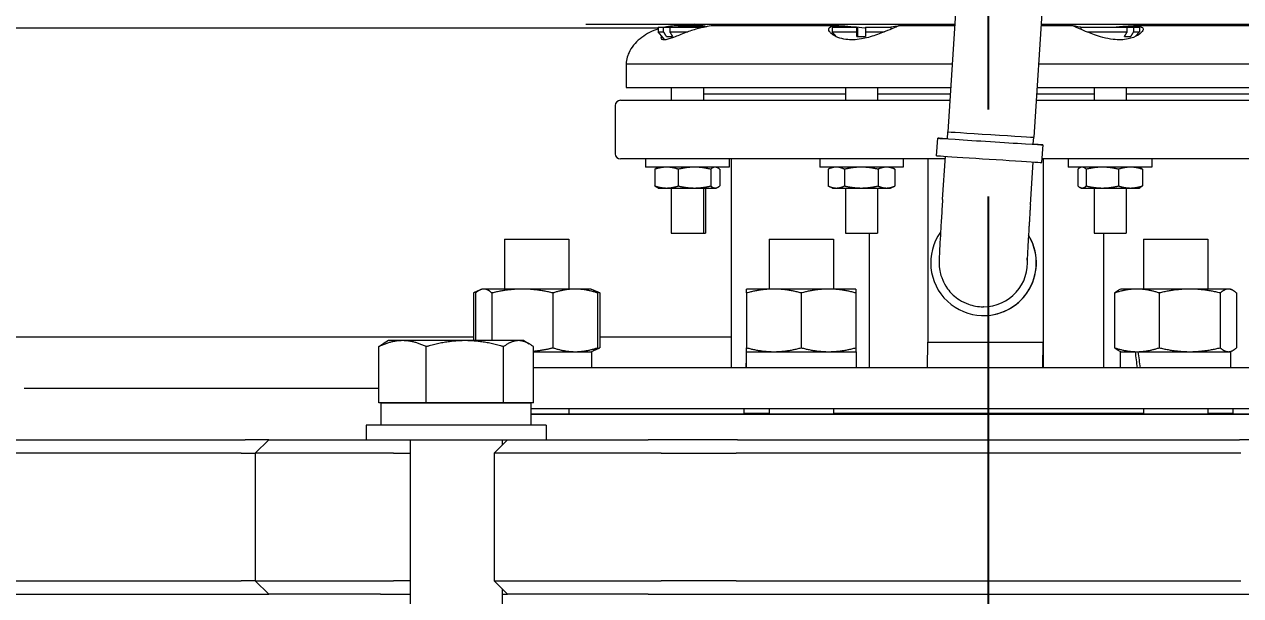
# Model space of a CAD drawing. Header units: inches. Extents: x 19 to 503, y 7 to 322.
# Drawn here: x 94.17 to 105.99, y 129.98 to 135.53 of the extents above; entities that cross this region are included whole.
import ezdxf

# ---------------------------------------------------------------- set-up
doc = ezdxf.new("R2010")
doc.units = ezdxf.units.IN
doc.header["$LTSCALE"] = 15
doc.header["$MEASUREMENT"] = 0
doc.linetypes.add('CHAIN', pattern=[0.7087, 0.4724, -0.0591, 0.1181, -0.0591])
doc.layers.add('Centerline', color=5, linetype='CHAIN', lineweight=25, true_color=0x0000ff)
doc.layers.add('Dimension (ANSI)', color=7, linetype='Continuous', lineweight=25)
doc.layers.add('Visible (ANSI)', color=7, linetype='Continuous', lineweight=50)
doc.styles.add('MEMCOR Medium', font='arial.ttf')
doc.dimstyles.new('Default (ANSI)', dxfattribs={"dimscale": 15, "dimtxt": 0.15, "dimasz": 0.098425, "dimexe": 0.125, "dimexo": 0.0625, "dimgap": 0.031496, "dimtad": 0, "dimtih": 1, "dimtoh": 1, "dimdec": 4, "dimrnd": 1e-08, "dimzin": 3, "dimdsep": 46, "dimlunit": 5, "dimtxsty": 'MEMCOR Medium', "dimcen": 0.09, "dimdle": 0.393701, "dimclrd": 256, "dimclre": 256, "dimclrt": 256, "dimadec": 0, "dimazin": 1, "dimtfac": 0.8, "dimtofl": 0, "dimtmove": 0, "dimatfit": 3, "dimfxl": 1, "dimfrac": 1, "dimtolj": 1, "dimtzin": 4, "dimlwd": -1, "dimlwe": -1, "dimarcsym": 0})

# ---------------------------------------------------------------- blocks, each defined once
blk = doc.blocks.new('*D19')
at = {"layer": 'Defpoints', "color": 0, "transparency": 16777216}
for p in [(76.504, 130.124), (130.574, 130.124), (130.574, 121.816)]:
    blk.add_point(p, dxfattribs=at)
at = {"layer": 'Dimension (ANSI)', "transparency": 16777216}
for p, q in [((76.504, 129.186), (76.504, 119.941)), ((130.574, 129.186), (130.574, 119.941)), ((76.504, 121.816), (68.289, 121.816)), ((129.097, 121.816), (77.98, 121.816))]:
    blk.add_line(p, q, dxfattribs=at)
for points in [[(77.98, 122.062), (77.98, 121.57), (76.504, 121.816)], [(129.097, 122.062), (129.097, 121.57), (130.574, 121.816)]]:
    blk.add_solid(points, dxfattribs=at)
at = {"layer": 'Dimension (ANSI)', "transparency": 16777216, "char_height": 2.25, "attachment_point": 5, "style": 'MEMCOR Medium'}
for s, insert in [('\\A1; 54{\\H0.8x;\\S1#16;} in', (59.29, 124.13)), ('\\A1;[1373.4 mm]', (59.29, 119.902))]:
    blk.add_mtext(s, dxfattribs=dict(at, insert=insert))
blk = doc.blocks.new('*D28')
at = {"layer": 'Defpoints', "color": 0, "transparency": 16777216}
for p in [(31.507, 140.509), (102.964, 140.509), (80.815, 43.556)]:
    blk.add_point(p, dxfattribs=at)
at = {"layer": 'Dimension (ANSI)', "transparency": 16777216}
for p, q in [((102.026, 140.509), (29.632, 140.509)), ((31.507, 139.032), (31.507, 88.995)), ((31.507, 45.033), (31.507, 80.507)), ((79.877, 43.556), (29.632, 43.556))]:
    blk.add_line(p, q, dxfattribs=at)
for points in [[(31.261, 139.032), (31.753, 139.032), (31.507, 140.509)], [(31.261, 45.033), (31.753, 45.033), (31.507, 43.556)]]:
    blk.add_solid(points, dxfattribs=at)
at = {"layer": 'Dimension (ANSI)', "transparency": 16777216, "char_height": 2.25, "attachment_point": 5, "style": 'MEMCOR Medium'}
for s, insert in [('\\A1; 96{\\H0.8x;\\S15#16;} in', (31.507, 87.081)), ('\\A1;[2462.6 mm]', (31.507, 82.837))]:
    blk.add_mtext(s, dxfattribs=dict(at, insert=insert))

msp = doc.modelspace()

# ---------------------------------------------------------------- linework, layer by layer
at = {"layer": 'Centerline', "ltscale": 0.952448}
msp.add_line((103.53866, 46.1093), (103.53866, 143.2342), dxfattribs=at)
at = {"layer": 'Visible (ANSI)', "linetype": 'Continuous', "lineweight": 18}
for p, q in [((103.32911, 137.38197), (103.14381, 134.4871)), ((104.1647, 137.32848), (103.97941, 134.43362)), ((99.62866, 135.53207), (103.2107, 135.53207)), ((100.65886, 135.5187), (100.54346, 135.5187)), ((100.67367, 135.5187), (100.65886, 135.5187)), ((102.08456, 135.5187), (100.89512, 135.5187)), ((103.20984, 135.5187), (102.66512, 135.5187)), ((104.36205, 135.5187), (104.04886, 135.5187)), ((104.04972, 135.53207), (107.44866, 135.53207)), ((106.15721, 135.5187), (104.94683, 135.5187)), ((100.32939, 135.4937), (93.06128, 135.4937)), ((100.32939, 135.50284), (100.38362, 135.50284)), ((100.32939, 135.50284), (100.32939, 135.4588)), ((100.32939, 135.4588), (100.38362, 135.4588)), ((100.39675, 135.38132), (100.32939, 135.4588)), ((100.38362, 135.50284), (100.44249, 135.50284)), ((100.38362, 135.4588), (100.38362, 135.50284)), ((100.41122, 135.41484), (100.4701, 135.41484)), ((100.44249, 135.50284), (100.44249, 135.4588)), ((100.44249, 135.50284), (100.77061, 135.50284)), ((100.44249, 135.4588), (100.62025, 135.4588)), ((102.0219, 135.50284), (102.26145, 135.50284)), ((102.0219, 135.50284), (102.0219, 135.4588)), ((102.0219, 135.4588), (102.26145, 135.4588)), ((102.06358, 135.41086), (102.0219, 135.4588)), ((102.26145, 135.50284), (102.26635, 135.50284)), ((102.26145, 135.4588), (102.26145, 135.50284)), ((102.26179, 135.41484), (102.34578, 135.41484)), ((102.26635, 135.50284), (102.26635, 135.4588)), ((102.34545, 135.50284), (102.34545, 135.4588)), ((102.34545, 135.50284), (102.5899, 135.50284)), ((102.34545, 135.4588), (102.5294, 135.4588)), ((102.5899, 135.50284), (102.5899, 135.4833)), ((104.43654, 135.50284), (104.88745, 135.50284)), ((104.43654, 135.50284), (104.43654, 135.48208)), ((104.49335, 135.4588), (104.88745, 135.4588)), ((104.86032, 135.41484), (104.92024, 135.41484)), ((104.88745, 135.4588), (104.88745, 135.50284)), ((104.88745, 135.50284), (104.94737, 135.50284)), ((104.94737, 135.50284), (104.94737, 135.4588)), ((104.94737, 135.50284), (105.00454, 135.50284)), ((104.94737, 135.4588), (105.00454, 135.4588)), ((104.96418, 135.41237), (105.00454, 135.4588)), ((105.00454, 135.50284), (105.00454, 135.4588)), ((100.01866, 135.1469), (103.18605, 135.1469)), ((100.01866, 135.1469), (100.01866, 134.9187)), ((104.02506, 135.1469), (107.05866, 135.1469)), ((100.01866, 134.9187), (103.17144, 134.9187)), ((100.45714, 134.9187), (100.45714, 134.7937)), ((100.76964, 134.9187), (100.76964, 134.7937)), ((102.14965, 134.9187), (102.14965, 134.7937)), ((102.46215, 134.9187), (102.46215, 134.7937)), ((104.01046, 134.9187), (107.05866, 134.9187)), ((104.56429, 134.9187), (104.56429, 134.7937)), ((104.87679, 134.9187), (104.87679, 134.7937)), ((100.76964, 134.85788), (102.14965, 134.85788)), ((102.46215, 134.85788), (103.16755, 134.85788)), ((104.00656, 134.85788), (104.56429, 134.85788)), ((104.87679, 134.85788), (106.2866, 134.85788)), ((99.91366, 134.7437), (99.91366, 134.2737)), ((99.96366, 134.7937), (103.16344, 134.7937)), ((104.00245, 134.7937), (107.11366, 134.7937)), ((103.14159, 134.419), (103.14381, 134.4871)), ((103.03479, 134.25462), (103.04571, 134.42513)), ((103.97293, 134.36578), (103.97941, 134.43362)), ((104.0579, 134.18913), (104.06881, 134.35965)), ((103.11842, 134.2237), (99.96366, 134.2237)), ((100.20739, 134.2237), (100.20739, 134.1437)), ((101.01939, 134.2237), (101.01939, 134.1437)), ((101.03866, 134.2237), (101.03866, 132.1937)), ((101.8999, 134.2237), (101.8999, 134.1437)), ((102.7119, 134.2237), (102.7119, 134.1437)), ((102.94962, 134.2237), (102.94962, 132.4437)), ((103.09324, 133.83033), (103.12004, 134.249)), ((107.11366, 134.2237), (104.06011, 134.2237)), ((104.06958, 134.2237), (104.06958, 132.1937)), ((104.31454, 134.2237), (104.31454, 134.1437)), ((105.12654, 134.2237), (105.12654, 134.1437)), ((101.01939, 134.1437), (100.20739, 134.1437)), ((100.2987, 134.12339), (100.2987, 133.96101)), ((100.33189, 134.1437), (100.32127, 134.13875)), ((100.52653, 134.12339), (100.52653, 133.96101)), ((100.84122, 134.12339), (100.84122, 133.96101)), ((100.89489, 134.1437), (100.90552, 134.13875)), ((100.92809, 134.12339), (100.92809, 133.96101)), ((102.7119, 134.1437), (101.8999, 134.1437)), ((101.98086, 134.12339), (101.98086, 133.96101)), ((102.0244, 134.1437), (101.98247, 134.12415)), ((102.14093, 134.12339), (102.14093, 133.96101)), ((102.46596, 134.12339), (102.46596, 133.96101)), ((102.5874, 134.1437), (102.62933, 134.12415)), ((102.63094, 134.12339), (102.63094, 133.96101)), ((103.94583, 133.77576), (103.97263, 134.19443)), ((105.12654, 134.1437), (104.31454, 134.1437)), ((104.40731, 134.12339), (104.40731, 133.96101)), ((104.43904, 134.1437), (104.42978, 134.13938)), ((104.4887, 134.12339), (104.4887, 133.96101)), ((104.80193, 134.12339), (104.80193, 133.96101)), ((105.00204, 134.1437), (105.0113, 134.13938)), ((105.03377, 134.12339), (105.03377, 133.96101)), ((100.33189, 133.9407), (100.32127, 133.94565)), ((100.33189, 133.9407), (100.41261, 133.9407)), ((100.41261, 133.9407), (100.68387, 133.9407)), ((100.45714, 133.9407), (100.45714, 133.50284)), ((100.68387, 133.9407), (100.88465, 133.9407)), ((100.76964, 133.9407), (100.76964, 133.50284)), ((100.79071, 133.9407), (100.79071, 133.50284)), ((100.88465, 133.9407), (100.89489, 133.9407)), ((100.89489, 133.9407), (100.90552, 133.94565)), ((102.0244, 133.9407), (101.98247, 133.96025)), ((102.0244, 133.9407), (102.06089, 133.9407)), ((102.06089, 133.9407), (102.30344, 133.9407)), ((102.14965, 133.9407), (102.14965, 133.50284)), ((102.30344, 133.9407), (102.54845, 133.9407)), ((102.46215, 133.9407), (102.46215, 133.50284)), ((102.54845, 133.9407), (102.5874, 133.9407)), ((102.5874, 133.9407), (102.62933, 133.96025)), ((104.43904, 133.9407), (104.42978, 133.94502)), ((104.43904, 133.9407), (104.44801, 133.9407)), ((104.44801, 133.9407), (104.64531, 133.9407)), ((104.56429, 133.9407), (104.56429, 133.50284)), ((104.64531, 133.9407), (104.91785, 133.9407)), ((104.87679, 133.9407), (104.87679, 133.50284)), ((104.91785, 133.9407), (105.00204, 133.9407)), ((105.00204, 133.9407), (105.0113, 133.94502)), ((100.45714, 133.50284), (100.76964, 133.50284)), ((100.76964, 133.50284), (100.79071, 133.50284)), ((102.14965, 133.50284), (102.46215, 133.50284)), ((102.38106, 133.50284), (102.38106, 132.1937)), ((104.56429, 133.50284), (104.87679, 133.50284)), ((104.6574, 133.50284), (104.6574, 132.1937)), ((98.83773, 133.4437), (99.46273, 133.4437)), ((98.83773, 133.4437), (98.83773, 132.9587)), ((99.46273, 133.4437), (99.46273, 132.9587)), ((101.40841, 133.4437), (102.03341, 133.4437)), ((101.40841, 133.4437), (101.40841, 132.9587)), ((102.03341, 133.4437), (102.03341, 132.9587)), ((105.0439, 133.4437), (105.6689, 133.4437)), ((105.0439, 133.4437), (105.0439, 132.9587)), ((105.6689, 133.4437), (105.6689, 132.9587)), ((98.6005, 132.94997), (98.53708, 132.9204)), ((98.53708, 132.9204), (98.53708, 132.45733)), ((98.55798, 132.9204), (98.55798, 132.45733)), ((98.61923, 132.9587), (98.6005, 132.94997)), ((98.63732, 132.9587), (98.61923, 132.9587)), ((99.0128, 132.9587), (98.63732, 132.9587)), ((98.71667, 132.9204), (98.71667, 132.45733)), ((99.5257, 132.9587), (99.0128, 132.9587)), ((99.30892, 132.9204), (99.30892, 132.38801)), ((99.68123, 132.9587), (99.5257, 132.9587)), ((99.68123, 132.9587), (99.69996, 132.94997)), ((99.69996, 132.94997), (99.76337, 132.9204)), ((99.74248, 132.9204), (99.74248, 132.38801)), ((99.76337, 132.9204), (99.76337, 132.38801)), ((101.45541, 132.9587), (101.18991, 132.9587)), ((101.18991, 132.9204), (101.18991, 132.38801)), ((101.98641, 132.9587), (101.45541, 132.9587)), ((101.72091, 132.9204), (101.72091, 132.38801)), ((102.25191, 132.9587), (101.98641, 132.9587)), ((102.25191, 132.9204), (102.25191, 132.38801)), ((104.76415, 132.9204), (104.76415, 132.38801)), ((104.8254, 132.9587), (104.80667, 132.94997)), ((104.98093, 132.9587), (104.8254, 132.9587)), ((105.49384, 132.9587), (104.98093, 132.9587)), ((105.19771, 132.9204), (105.19771, 132.38801)), ((105.86931, 132.9587), (105.49384, 132.9587)), ((105.78996, 132.9204), (105.78996, 132.38801)), ((105.8874, 132.9587), (105.86931, 132.9587)), ((105.8874, 132.9587), (105.90613, 132.94997)), ((105.94866, 132.9204), (105.94866, 132.38801)), ((103.49063, 132.78654), (103.48697, 132.78654)), ((103.49212, 132.7011), (103.49063, 132.7011)), ((93.20716, 132.4937), (98.53708, 132.4937)), ((97.71252, 132.45733), (97.65848, 132.42612)), ((97.84809, 132.45733), (97.71252, 132.45733)), ((98.45415, 132.45733), (97.84809, 132.45733)), ((98.97459, 132.45733), (98.45415, 132.45733)), ((99.02452, 132.45733), (98.97459, 132.45733)), ((99.02452, 132.45733), (99.07857, 132.42612)), ((99.76337, 132.4937), (101.03866, 132.4937)), ((102.94744, 132.1937), (102.94962, 132.4437)), ((102.94962, 132.4437), (104.06958, 132.4437)), ((104.06739, 132.1937), (104.06958, 132.4437)), ((104.06958, 132.4437), (104.06958, 132.1937)), ((97.61752, 131.85333), (97.61752, 132.39874)), ((98.07865, 131.85333), (98.07865, 132.39874)), ((98.82965, 131.85333), (98.82965, 132.39874)), ((99.11953, 131.85333), (99.11953, 132.39874)), ((99.11953, 132.3497), (99.68673, 132.3497)), ((99.68123, 132.3497), (99.69996, 132.35844)), ((99.68673, 132.1937), (99.68673, 132.3497)), ((99.69996, 132.35844), (99.76337, 132.38801)), ((101.18476, 132.3497), (102.25741, 132.3497)), ((102.25741, 132.1937), (102.25741, 132.3497)), ((104.8254, 132.3497), (104.80667, 132.35844)), ((104.8199, 132.3497), (104.9635, 132.3497)), ((104.8199, 132.1937), (104.8199, 132.3497)), ((104.9635, 132.3497), (104.96739, 132.3497)), ((104.96739, 132.3497), (104.98093, 132.3497)), ((104.98093, 132.3497), (104.99108, 132.3497)), ((104.99108, 132.3497), (105.8929, 132.3497)), ((105.8874, 132.3497), (105.90613, 132.35844)), ((105.8929, 132.1937), (105.8929, 132.3497)), ((101.18441, 132.1937), (101.18441, 132.23911)), ((108.05279, 132.1937), (99.11953, 132.1937)), ((94.17438, 131.9937), (97.61752, 131.9937)), ((97.84809, 131.85333), (97.61752, 131.85333)), ((97.63902, 131.85333), (99.09802, 131.85333)), ((97.63902, 131.63433), (97.63902, 131.85333)), ((97.71252, 131.85333), (97.71252, 131.85333)), ((98.07865, 131.85333), (97.84809, 131.85333)), ((98.45415, 131.85333), (98.07865, 131.85333)), ((98.82965, 131.85333), (98.45415, 131.85333)), ((98.97459, 131.85333), (98.82965, 131.85333)), ((99.11953, 131.85333), (98.97459, 131.85333)), ((99.02452, 131.85333), (99.02452, 131.85333)), ((99.09802, 131.63433), (99.09802, 131.85333)), ((107.97929, 131.7937), (99.09802, 131.7937)), ((107.97929, 131.7437), (99.09802, 131.7437)), ((99.09802, 131.7437), (107.97929, 131.7437)), ((99.46273, 131.7937), (99.46273, 131.7437)), ((101.16366, 131.7937), (101.16366, 131.7537)), ((101.16366, 131.7537), (101.40841, 131.7537)), ((101.40841, 131.7937), (101.40841, 131.7437)), ((102.03341, 131.7937), (102.03341, 131.7437)), ((102.03341, 131.7537), (105.0439, 131.7537)), ((105.0439, 131.7937), (105.0439, 131.7437)), ((105.6689, 131.7937), (105.6689, 131.7437)), ((105.6689, 131.7537), (105.91366, 131.7537)), ((105.91366, 131.7937), (105.91366, 131.7537)), ((99.24352, 131.63433), (97.49352, 131.63433)), ((97.49352, 131.63433), (97.49352, 131.4937)), ((99.24352, 131.63433), (99.24352, 131.4937)), ((91.81551, 131.4937), (96.31875, 131.4937)), ((96.54802, 131.4937), (96.31875, 131.4937)), ((96.54802, 131.4937), (96.41802, 131.3637)), ((96.54802, 131.4937), (97.21605, 131.4937)), ((97.21605, 131.4937), (97.48856, 131.4937)), ((97.48856, 131.4937), (97.63212, 131.4937)), ((97.63212, 131.4937), (98.8664, 131.4937)), ((97.92102, 131.4937), (97.92102, 128.9937)), ((98.8664, 131.4937), (98.7364, 131.3637)), ((98.81602, 131.4937), (98.81602, 131.44333)), ((98.8664, 131.4937), (98.96625, 131.4937)), ((98.96625, 131.4937), (99.24234, 131.4937)), ((99.24234, 131.4937), (100.23287, 131.4937)), ((100.42189, 131.4937), (100.23287, 131.4937)), ((101.10152, 131.4937), (100.42189, 131.4937)), ((101.10152, 131.4937), (105.97579, 131.4937)), ((106.65543, 131.4937), (105.97579, 131.4937)), ((96.28101, 131.3637), (91.75423, 131.3637)), ((96.28101, 131.3637), (96.41802, 131.3637)), ((97.18587, 131.3637), (96.41802, 131.3637)), ((96.41802, 131.3637), (96.41802, 130.1237)), ((97.45968, 131.3637), (97.18587, 131.3637)), ((97.76041, 131.3637), (97.45968, 131.3637)), ((97.76041, 131.3637), (97.92102, 131.3637)), ((98.94442, 131.3637), (98.7364, 131.3637)), ((98.7364, 131.3637), (98.7364, 130.1237)), ((99.22184, 131.3637), (98.94442, 131.3637)), ((100.36037, 131.3637), (99.22184, 131.3637)), ((100.36037, 131.3637), (100.54939, 131.3637)), ((100.54939, 131.3637), (101.08878, 131.3637)), ((105.98853, 131.3637), (101.08878, 131.3637)), ((91.75423, 130.1237), (96.28101, 130.1237)), ((96.41802, 130.1237), (96.28101, 130.1237)), ((96.41802, 130.1237), (97.18587, 130.1237)), ((96.54802, 129.9937), (96.41802, 130.1237)), ((97.18587, 130.1237), (97.45968, 130.1237)), ((97.45968, 130.1237), (97.76041, 130.1237)), ((97.92102, 130.1237), (97.76041, 130.1237)), ((98.7364, 130.1237), (98.94442, 130.1237)), ((98.8664, 129.9937), (98.7364, 130.1237)), ((98.94442, 130.1237), (99.22184, 130.1237)), ((99.22184, 130.1237), (100.36037, 130.1237)), ((100.54939, 130.1237), (100.36037, 130.1237)), ((101.08878, 130.1237), (100.54939, 130.1237)), ((101.08878, 130.1237), (105.98853, 130.1237)), ((91.47226, 129.9937), (96.54802, 129.9937)), ((97.21605, 129.9937), (96.54802, 129.9937)), ((97.48856, 129.9937), (97.21605, 129.9937)), ((97.63291, 129.9937), (97.48856, 129.9937)), ((97.63291, 129.9937), (97.92102, 129.9937)), ((98.81602, 130.04407), (98.81602, 128.9937)), ((98.81602, 129.9937), (98.8664, 129.9937)), ((98.96625, 129.9937), (98.8664, 129.9937)), ((99.24234, 129.9937), (98.96625, 129.9937)), ((100.23287, 129.9937), (99.24234, 129.9937)), ((100.23287, 129.9937), (100.42189, 129.9937)), ((100.42189, 129.9937), (100.75659, 129.9937)), ((100.75659, 129.9937), (106.32072, 129.9937))]:
    msp.add_line(p, q, dxfattribs=at)
for centre, radius, start, end in [((100.54346, 134.80832), 0.71038, 90, 102.13004), ((100.65503, 135.11401), 0.41885, 70.89817, 86.471546), ((100.42079, 135.06783), 0.41925, 126.385096, 150.65828), ((100.49498, 134.96715), 0.54432, 107.710788, 126.385096), ((100.30717, 135.1317), 0.28891, 150.65828, 176.984674), ((99.96366, 134.7437), 0.05, 90, 180), ((99.96366, 134.2737), 0.05, 180, 270)]:
    msp.add_arc(centre, radius, start, end, dxfattribs=at)
for centre, major_axis, ratio, start_param, end_param in [((103.56161, 134.46036), (0.4178, -0.02674), 0.00055745, 3.14159462, 6.28318727), ((103.55726, 134.39239), (-0.51155, 0.03274), 0.00055745, 5.66095777, 10.0470055), ((103.54634, 134.22187), (-0.51155, 0.03274), 0.00055745, 0.00000191, 3.14159457), ((103.49063, 133.2137), (0, -0.5126), 0.99996192, 4.09166532, 8.40370806), ((103.49212, 133.2137), (0, -0.5126), 0.99996192, 0, 2.12558362), ((103.49063, 133.2137), (0, -0.42717), 0.99996192, 0, 1.67525553), ((101.72091, 132.23911), (0, 3.04264), 0.17632698, 1.53444163, 1.58572141), ((101.72091, 132.46029), (0, 3.04264), 0.17632698, 1.60715103, 1.65852673), ((105.3564, 132.23911), (-0.38521, 3.04228), 0.12274422, 1.51890103, 1.57018081), ((105.3564, 132.46029), (-0.38521, 3.04228), 0.12274422, 1.59161043, 1.64298614)]:
    msp.add_ellipse(centre, major_axis=major_axis, ratio=ratio, start_param=start_param, end_param=end_param, dxfattribs=at)
for points, knots in [([(100.51116, 135.50284), (100.51627, 135.50405), (100.52149, 135.50521), (100.55036, 135.51112), (100.57536, 135.51455), (100.62053, 135.51804), (100.6398, 135.5187), (100.65886, 135.5187)], [-2.720383875, -2.720383875, -2.720383875, -2.720383875, -2.678099034, -2.678099034, -2.491240177, -2.491240177, -2.352656407, -2.352656407, -2.352656407, -2.352656407]), ([(100.65886, 135.5187), (100.67225, 135.5187), (100.68555, 135.51837), (100.73545, 135.51615), (100.7697, 135.51254), (100.80026, 135.50882)], [-2.352656407, -2.352656407, -2.352656407, -2.352656407, -2.255257183, -2.255257183, -1.98191758, -1.98191758, -1.98191758, -1.98191758]), ([(100.78438, 135.51239), (100.7742, 135.51344), (100.76379, 135.51443), (100.72776, 135.51734), (100.70105, 135.5187), (100.67367, 135.5187)], [-0.853527019, -0.853527019, -0.853527019, -0.853527019, -0.765579916, -0.765579916, -0.554474127, -0.554474127, -0.554474127, -0.554474127]), ([(100.89512, 135.5187), (100.89091, 135.5187), (100.88649, 135.51862), (100.86015, 135.51765), (100.8347, 135.51488), (100.77576, 135.50455), (100.74314, 135.49689), (100.71016, 135.48776)], [-0.554474127, -0.554474127, -0.554474127, -0.554474127, -0.502920157, -0.502920157, -0.261137559, -0.261137559, -0.000088707, -0.000088707, -0.000088707, -0.000088707]), ([(101.98748, 135.48776), (101.98926, 135.49498), (101.99479, 135.50131), (102.01381, 135.51112), (102.0268, 135.51455), (102.05552, 135.51804), (102.06938, 135.5187), (102.08456, 135.5187)], [-2.871544461, -2.871544461, -2.871544461, -2.871544461, -2.678099034, -2.678099034, -2.491240177, -2.491240177, -2.352656407, -2.352656407, -2.352656407, -2.352656407]), ([(102.08456, 135.5187), (102.09524, 135.5187), (102.10657, 135.51837), (102.15276, 135.5161), (102.19067, 135.51234), (102.26495, 135.50503), (102.30109, 135.50153), (102.33955, 135.49886), (102.3425, 135.49866), (102.34545, 135.49847)], [-2.352656407, -2.352656407, -2.352656407, -2.352656407, -2.255257183, -2.255257183, -1.974496331, -1.974496331, -1.718901157, -1.718901157, -1.697613123, -1.697613123, -1.697613123, -1.697613123]), ([(102.56718, 135.50284), (102.60066, 135.50699), (102.62691, 135.51203), (102.65487, 135.51734), (102.66214, 135.5187), (102.66512, 135.5187)], [-1.099632618, -1.099632618, -1.099632618, -1.099632618, -0.765579916, -0.765579916, -0.554474127, -0.554474127, -0.554474127, -0.554474127]), ([(102.66512, 135.5187), (102.66585, 135.5187), (102.66633, 135.51862), (102.66751, 135.51765), (102.6626, 135.51488), (102.64048, 135.50455), (102.62284, 135.49689), (102.60071, 135.48776)], [-0.554474127, -0.554474127, -0.554474127, -0.554474127, -0.502920157, -0.502920157, -0.261137559, -0.261137559, -0.000088707, -0.000088707, -0.000088707, -0.000088707]), ([(104.42302, 135.48776), (104.40586, 135.49498), (104.39151, 135.50131), (104.3705, 135.51112), (104.36386, 135.51455), (104.35931, 135.51804), (104.35964, 135.5187), (104.36205, 135.5187)], [-2.871544461, -2.871544461, -2.871544461, -2.871544461, -2.678099034, -2.678099034, -2.491240177, -2.491240177, -2.352656407, -2.352656407, -2.352656407, -2.352656407]), ([(104.36205, 135.5187), (104.36375, 135.5187), (104.36649, 135.51837), (104.38091, 135.5161), (104.39941, 135.51234), (104.43531, 135.50657), (104.44875, 135.50462), (104.4633, 135.50285)], [-2.352656407, -2.352656407, -2.352656407, -2.352656407, -2.255257183, -2.255257183, -1.974496331, -1.974496331, -1.831832444, -1.831832444, -1.831832444, -1.831832444]), ([(104.74322, 135.50284), (104.79001, 135.50699), (104.83512, 135.51203), (104.90133, 135.51734), (104.92536, 135.5187), (104.94683, 135.5187)], [-1.099632618, -1.099632618, -1.099632618, -1.099632618, -0.765579916, -0.765579916, -0.554474127, -0.554474127, -0.554474127, -0.554474127]), ([(104.94683, 135.5187), (104.95207, 135.5187), (104.95716, 135.51862), (104.98518, 135.51765), (105.00368, 135.51488), (105.03135, 135.50455), (105.03902, 135.49689), (105.04069, 135.48776)], [-0.554474127, -0.554474127, -0.554474127, -0.554474127, -0.502920157, -0.502920157, -0.261137559, -0.261137559, -0.000088707, -0.000088707, -0.000088707, -0.000088707]), ([(100.48112, 135.40535), (100.46467, 135.3992), (100.44953, 135.39384), (100.4199, 135.38492), (100.40612, 135.38192), (100.38424, 135.38047), (100.37602, 135.38175), (100.36246, 135.38898), (100.35918, 135.39631), (100.36048, 135.40535)], [-0.853530108, -0.853530108, -0.853530108, -0.853530108, -0.673931626, -0.673931626, -0.462453658, -0.462453658, -0.264803427, -0.264803427, -0.000211713, -0.000211713, -0.000211713, -0.000211713]), ([(100.71016, 135.48776), (100.67204, 135.4772), (100.63433, 135.46419), (100.55569, 135.43483), (100.51549, 135.41819), (100.48112, 135.40535)], [-0.679255692, -0.679255692, -0.679255692, -0.679255692, -0.375783136, -0.375783136, -0.000065342, -0.000065342, -0.000065342, -0.000065342]), ([(102.07651, 135.40535), (102.05784, 135.41277), (102.04156, 135.42143), (102.01654, 135.43844), (102.00701, 135.44673), (101.98992, 135.46666), (101.98513, 135.47822), (101.98748, 135.48776)], [-0.676925671, -0.676925671, -0.676925671, -0.676925671, -0.460674817, -0.460674817, -0.272898687, -0.272898687, -0.000063868, -0.000063868, -0.000063868, -0.000063868]), ([(102.37296, 135.40535), (102.35018, 135.3992), (102.32713, 135.39384), (102.27713, 135.38492), (102.25043, 135.38192), (102.20016, 135.38047), (102.17696, 135.38175), (102.12575, 135.38898), (102.09928, 135.39631), (102.07651, 135.40535)], [-0.853530108, -0.853530108, -0.853530108, -0.853530108, -0.673931626, -0.673931626, -0.462453658, -0.462453658, -0.264803427, -0.264803427, -0.000211713, -0.000211713, -0.000211713, -0.000211713]), ([(102.60071, 135.48776), (102.57512, 135.4772), (102.54365, 135.46419), (102.46737, 135.43483), (102.42056, 135.41819), (102.37296, 135.40535)], [-0.679255692, -0.679255692, -0.679255692, -0.679255692, -0.375783136, -0.375783136, -0.000065342, -0.000065342, -0.000065342, -0.000065342]), ([(104.64905, 135.40535), (104.62159, 135.41277), (104.59449, 135.42143), (104.54589, 135.43844), (104.52398, 135.44673), (104.47329, 135.46666), (104.4457, 135.47822), (104.42302, 135.48776)], [-0.676925671, -0.676925671, -0.676925671, -0.676925671, -0.460674817, -0.460674817, -0.272898687, -0.272898687, -0.000063868, -0.000063868, -0.000063868, -0.000063868]), ([(104.94765, 135.40535), (104.93189, 135.3992), (104.91443, 135.39384), (104.87334, 135.38492), (104.84936, 135.38192), (104.80016, 135.38047), (104.77557, 135.38175), (104.71671, 135.38898), (104.68255, 135.39631), (104.64905, 135.40535)], [-0.853530108, -0.853530108, -0.853530108, -0.853530108, -0.673931626, -0.673931626, -0.462453658, -0.462453658, -0.264803427, -0.264803427, -0.000211713, -0.000211713, -0.000211713, -0.000211713]), ([(105.04069, 135.48776), (105.04263, 135.4772), (105.03584, 135.46419), (105.0066, 135.43483), (104.98059, 135.41819), (104.94765, 135.40535)], [-0.679255692, -0.679255692, -0.679255692, -0.679255692, -0.375783136, -0.375783136, -0.000065342, -0.000065342, -0.000065342, -0.000065342]), ([(103.09324, 133.83033), (103.08927, 133.76823), (103.08538, 133.70613), (103.07815, 133.58788), (103.0748, 133.53175), (103.06898, 133.4307), (103.0665, 133.38583), (103.06261, 133.31102), (103.06121, 133.28154), (103.05992, 133.2468), (103.05959, 133.23753), (103.05945, 133.22151), (103.05943, 133.21801), (103.05951, 133.20998), (103.05958, 133.20582), (103.06002, 133.19399), (103.06025, 133.1868), (103.06264, 133.1625), (103.06331, 133.15007), (103.07388, 133.10346), (103.07809, 133.08285), (103.10375, 133.02359), (103.11588, 132.99755), (103.15519, 132.94365), (103.17252, 132.92262), (103.23061, 132.86898), (103.27932, 132.83388), (103.38834, 132.79559), (103.43805, 132.78654), (103.48697, 132.78654)], [3.14159265, 3.14159265, 3.14159265, 3.14159265, 3.45575192, 3.45575192, 3.76991118, 3.76991118, 4.08407045, 4.08407045, 4.39822972, 4.39822972, 4.55530935, 4.55530935, 4.59457926, 4.59457926, 4.62631804, 4.62631804, 4.65851548, 4.65851548, 4.68233173, 4.68233173, 4.69479908, 4.69479908, 4.70136704, 4.70136704, 4.7047651, 4.7047651, 4.70938504, 4.70938504, 4.71238898, 4.71238898, 4.71238898, 4.71238898]), ([(103.94583, 133.77576), (103.94485, 133.76054), (103.94389, 133.74532), (103.94195, 133.71478), (103.94099, 133.69946), (103.93908, 133.66902), (103.93814, 133.65389), (103.9363, 133.62412), (103.93539, 133.60947), (103.93362, 133.58054), (103.93276, 133.56627), (103.93105, 133.53801), (103.93021, 133.52403), (103.92858, 133.49663), (103.92779, 133.48321), (103.92626, 133.45718), (103.92553, 133.44456), (103.92411, 133.42007), (103.92344, 133.4082), (103.92213, 133.38508), (103.9215, 133.37385), (103.92031, 133.35228), (103.91974, 133.34194), (103.91869, 133.32236), (103.9182, 133.3131), (103.91731, 133.29593), (103.9169, 133.28797), (103.91615, 133.27297), (103.91581, 133.26595), (103.9152, 133.25302), (103.91494, 133.24713), (103.91448, 133.23669), (103.9143, 133.23213), (103.91393, 133.22243), (103.9138, 133.21816), (103.91377, 133.21652), (103.91376, 133.21637), (103.91376, 133.21637)], [3.14159265, 3.14159265, 3.14159265, 3.14159265, 3.21956349, 3.21956349, 3.29852284, 3.29852284, 3.37748919, 3.37748919, 3.4554792, 3.4554792, 3.53342227, 3.53342227, 3.61237551, 3.61237551, 3.6913542, 3.6913542, 3.76936575, 3.76936575, 3.84724491, 3.84724491, 3.92619024, 3.92619024, 4.00520257, 4.00520257, 4.0832523, 4.0832523, 4.15852252, 4.15852252, 4.23499645, 4.23499645, 4.31169943, 4.31169943, 4.38743579, 4.38743579, 4.50352443, 4.50352443, 4.52628244, 4.52628244, 4.52628244, 4.52628244])]:
    msp.add_open_spline(points, degree=3, knots=knots, dxfattribs=at)
msp.add_open_spline([(100.36048, 135.40535), (100.36104, 135.4093), (100.36246, 135.41361), (100.36473, 135.41814)], degree=3, dxfattribs=at)
for points, weights in [([(100.41122, 135.41484), (100.39842, 135.43519), (100.38362, 135.4588)], [1, 1.00267954782, 1]), ([(100.44249, 135.4588), (100.45729, 135.43519), (100.4701, 135.41484)], [1, 1.00267954782, 1]), ([(102.26179, 135.41484), (102.26163, 135.43519), (102.26145, 135.4588)], [1, 1.00267954782, 1]), ([(102.26635, 135.4588), (102.26617, 135.43519), (102.26601, 135.41484)], [1, 1.00267954782, 1]), ([(102.34545, 135.4588), (102.34563, 135.43519), (102.34578, 135.41484)], [1, 1.00267954782, 1]), ([(104.86032, 135.41484), (104.87291, 135.43519), (104.88745, 135.4588)], [1, 1.00267954782, 1]), ([(104.94737, 135.4588), (104.93282, 135.43519), (104.92024, 135.41484)], [1, 1.00267954782, 1]), ([(100.41261, 134.1437), (100.35974, 134.1437), (100.2987, 134.12339)], [1, 1.0379548493, 1]), ([(100.2987, 134.12339), (100.31058, 134.13376), (100.32127, 134.13875)], [1, 1.01903065952, 1.01897727532]), ([(100.52653, 134.12339), (100.46548, 134.1437), (100.41261, 134.1437)], [1, 1.0379548493, 1]), ([(100.68387, 134.1437), (100.61085, 134.1437), (100.52653, 134.12339)], [1, 1.0379548493, 1]), ([(100.84122, 134.12339), (100.7569, 134.1437), (100.68387, 134.1437)], [1, 1.0379548493, 1]), ([(100.88465, 134.1437), (100.8645, 134.1437), (100.84122, 134.12339)], [1, 1.0379548493, 1]), ([(100.92809, 134.12339), (100.90481, 134.1437), (100.88465, 134.1437)], [1, 1.0379548493, 1]), ([(102.06089, 134.1437), (102.02375, 134.1437), (101.98086, 134.12339)], [1, 1.0379548493, 1]), ([(102.14093, 134.12339), (102.09804, 134.1437), (102.06089, 134.1437)], [1, 1.0379548493, 1]), ([(102.30344, 134.1437), (102.22802, 134.1437), (102.14093, 134.12339)], [1, 1.0379548493, 1]), ([(102.46596, 134.12339), (102.37887, 134.1437), (102.30344, 134.1437)], [1, 1.0379548493, 1]), ([(102.54845, 134.1437), (102.51017, 134.1437), (102.46596, 134.12339)], [1, 1.0379548493, 1]), ([(102.63094, 134.12339), (102.58673, 134.1437), (102.54845, 134.1437)], [1, 1.0379548493, 1]), ([(102.62933, 134.12415), (102.63013, 134.12377), (102.63094, 134.12339)], [1.00134783282, 1.00068632708, 1]), ([(104.44801, 134.1437), (104.42912, 134.1437), (104.40731, 134.12339)], [1, 1.0379548493, 1]), ([(104.4887, 134.12339), (104.46689, 134.1437), (104.44801, 134.1437)], [1, 1.0379548493, 1]), ([(104.64531, 134.1437), (104.57263, 134.1437), (104.4887, 134.12339)], [1, 1.0379548493, 1]), ([(104.80193, 134.12339), (104.718, 134.1437), (104.64531, 134.1437)], [1, 1.0379548493, 1]), ([(104.91785, 134.1437), (104.86405, 134.1437), (104.80193, 134.12339)], [1, 1.0379548493, 1]), ([(105.03377, 134.12339), (104.97165, 134.1437), (104.91785, 134.1437)], [1, 1.0379548493, 1]), ([(105.0113, 134.13938), (105.02191, 134.13444), (105.03377, 134.12339)], [1.01888705873, 1.02028697131, 1]), ([(100.2987, 133.96101), (100.35974, 133.9407), (100.41261, 133.9407)], [1, 1.0379548493, 1]), ([(100.32127, 133.94565), (100.31058, 133.95064), (100.2987, 133.96101)], [1.01897727532, 1.01903065952, 1]), ([(100.41261, 133.9407), (100.46548, 133.9407), (100.52653, 133.96101)], [1, 1.0379548493, 1]), ([(100.52653, 133.96101), (100.61085, 133.9407), (100.68387, 133.9407)], [1, 1.0379548493, 1]), ([(100.68387, 133.9407), (100.7569, 133.9407), (100.84122, 133.96101)], [1, 1.0379548493, 1]), ([(100.84122, 133.96101), (100.8645, 133.9407), (100.88465, 133.9407)], [1, 1.0379548493, 1]), ([(100.88465, 133.9407), (100.90481, 133.9407), (100.92809, 133.96101)], [1, 1.0379548493, 1]), ([(101.98086, 133.96101), (102.02375, 133.9407), (102.06089, 133.9407)], [1, 1.0379548493, 1]), ([(102.06089, 133.9407), (102.09804, 133.9407), (102.14093, 133.96101)], [1, 1.0379548493, 1]), ([(102.14093, 133.96101), (102.22802, 133.9407), (102.30344, 133.9407)], [1, 1.0379548493, 1]), ([(102.30344, 133.9407), (102.37887, 133.9407), (102.46596, 133.96101)], [1, 1.0379548493, 1]), ([(102.46596, 133.96101), (102.51017, 133.9407), (102.54845, 133.9407)], [1, 1.0379548493, 1]), ([(102.54845, 133.9407), (102.58673, 133.9407), (102.63094, 133.96101)], [1, 1.0379548493, 1]), ([(102.63094, 133.96101), (102.63013, 133.96063), (102.62933, 133.96025)], [1, 1.00068632708, 1.00134783282]), ([(104.40731, 133.96101), (104.42912, 133.9407), (104.44801, 133.9407)], [1, 1.0379548493, 1]), ([(104.44801, 133.9407), (104.46689, 133.9407), (104.4887, 133.96101)], [1, 1.0379548493, 1]), ([(104.4887, 133.96101), (104.57263, 133.9407), (104.64531, 133.9407)], [1, 1.0379548493, 1]), ([(104.64531, 133.9407), (104.718, 133.9407), (104.80193, 133.96101)], [1, 1.0379548493, 1]), ([(104.80193, 133.96101), (104.86405, 133.9407), (104.91785, 133.9407)], [1, 1.0379548493, 1]), ([(104.91785, 133.9407), (104.97165, 133.9407), (105.03377, 133.96101)], [1, 1.0379548493, 1]), ([(105.03377, 133.96101), (105.02191, 133.94997), (105.0113, 133.94502)], [1, 1.02028697131, 1.01888705873]), ([(98.5804, 132.9383), (98.55944, 132.93082), (98.53708, 132.9204)], [1.01477953359, 1.01005189042, 1]), ([(98.63732, 132.9587), (98.6005, 132.9587), (98.55798, 132.9204)], [1, 1.0379548493, 1]), ([(98.71667, 132.9204), (98.67415, 132.9587), (98.63732, 132.9587)], [1, 1.0379548493, 1]), ([(99.0128, 132.9587), (98.87536, 132.9587), (98.71667, 132.9204)], [1, 1.0379548493, 1]), ([(99.30892, 132.9204), (99.15023, 132.9587), (99.0128, 132.9587)], [1, 1.0379548493, 1]), ([(99.5257, 132.9587), (99.42509, 132.9587), (99.30892, 132.9204)], [1, 1.0379548493, 1]), ([(99.74248, 132.9204), (99.62631, 132.9587), (99.5257, 132.9587)], [1, 1.0379548493, 1]), ([(99.69996, 132.94997), (99.72006, 132.94059), (99.74248, 132.9204)], [1.01895290532, 1.01965956375, 1]), ([(99.76337, 132.9204), (99.74102, 132.93082), (99.72006, 132.9383)], [1, 1.01005189042, 1.01477953359]), ([(101.18991, 132.9204), (101.18991, 132.9587), (101.18991, 132.9587)], [1, 1.0379548493, 1]), ([(101.45541, 132.9587), (101.33219, 132.9587), (101.18991, 132.9204)], [1, 1.0379548493, 1]), ([(101.72091, 132.9204), (101.57863, 132.9587), (101.45541, 132.9587)], [1, 1.0379548493, 1]), ([(101.98641, 132.9587), (101.86319, 132.9587), (101.72091, 132.9204)], [1, 1.0379548493, 1]), ([(102.25191, 132.9204), (102.10963, 132.9587), (101.98641, 132.9587)], [1, 1.0379548493, 1]), ([(102.25191, 132.9587), (102.25191, 132.9587), (102.25191, 132.9204)], [1, 1.0379548493, 1]), ([(104.98093, 132.9587), (104.88032, 132.9587), (104.76415, 132.9204)], [1, 1.0379548493, 1]), ([(104.76415, 132.9204), (104.78657, 132.94059), (104.80667, 132.94997)], [1, 1.01965956375, 1.01895290532]), ([(105.19771, 132.9204), (105.08154, 132.9587), (104.98093, 132.9587)], [1, 1.0379548493, 1]), ([(105.49384, 132.9587), (105.3564, 132.9587), (105.19771, 132.9204)], [1, 1.0379548493, 1]), ([(105.78996, 132.9204), (105.63127, 132.9587), (105.49384, 132.9587)], [1, 1.0379548493, 1]), ([(105.86931, 132.9587), (105.83248, 132.9587), (105.78996, 132.9204)], [1, 1.0379548493, 1]), ([(105.94866, 132.9204), (105.90613, 132.9587), (105.86931, 132.9587)], [1, 1.0379548493, 1]), ([(97.84809, 132.45733), (97.74108, 132.45733), (97.61752, 132.39874)], [1, 1.0379548493, 1]), ([(98.07865, 132.39874), (97.95509, 132.45733), (97.84809, 132.45733)], [1, 1.0379548493, 1]), ([(98.45415, 132.45733), (98.27988, 132.45733), (98.07865, 132.39874)], [1, 1.0379548493, 1]), ([(98.82965, 132.39874), (98.62842, 132.45733), (98.45415, 132.45733)], [1, 1.0379548493, 1]), ([(98.97459, 132.45733), (98.90732, 132.45733), (98.82965, 132.39874)], [1, 1.0379548493, 1]), ([(99.11953, 132.39874), (99.04186, 132.45733), (98.97459, 132.45733)], [1, 1.0379548493, 1]), ([(97.61752, 132.39874), (97.63866, 132.41468), (97.65848, 132.42612)], [1, 1.01005189042, 1.01477953359]), ([(99.11953, 132.355), (99.20843, 132.36375), (99.30892, 132.38801)], [1.01779922683, 1.02370597204, 1]), ([(99.30892, 132.38801), (99.42509, 132.3497), (99.5257, 132.3497)], [1, 1.0379548493, 1]), ([(99.5257, 132.3497), (99.62631, 132.3497), (99.74248, 132.38801)], [1, 1.0379548493, 1]), ([(99.74248, 132.38801), (99.72006, 132.36781), (99.69996, 132.35844)], [1, 1.01965956375, 1.01895290532]), ([(99.72006, 132.3701), (99.74102, 132.37758), (99.76337, 132.38801)], [1.01477953359, 1.01005189042, 1]), ([(101.18991, 132.38801), (101.33219, 132.3497), (101.45541, 132.3497)], [1, 1.0379548493, 1]), ([(101.18991, 132.3497), (101.18991, 132.3497), (101.18991, 132.38801)], [1, 1.0379548493, 1]), ([(101.45541, 132.3497), (101.57863, 132.3497), (101.72091, 132.38801)], [1, 1.0379548493, 1]), ([(101.72091, 132.38801), (101.86319, 132.3497), (101.98641, 132.3497)], [1, 1.0379548493, 1]), ([(101.98641, 132.3497), (102.10963, 132.3497), (102.25191, 132.38801)], [1, 1.0379548493, 1]), ([(102.25191, 132.38801), (102.25191, 132.3497), (102.25191, 132.3497)], [1, 1.0379548493, 1]), ([(104.76415, 132.38801), (104.88032, 132.3497), (104.98093, 132.3497)], [1, 1.0379548493, 1]), ([(104.80667, 132.35844), (104.78657, 132.36781), (104.76415, 132.38801)], [1.01895290532, 1.01965956375, 1]), ([(104.98093, 132.3497), (105.08154, 132.3497), (105.19771, 132.38801)], [1, 1.0379548493, 1]), ([(105.19771, 132.38801), (105.3564, 132.3497), (105.49384, 132.3497)], [1, 1.0379548493, 1]), ([(105.49384, 132.3497), (105.63127, 132.3497), (105.78996, 132.38801)], [1, 1.0379548493, 1]), ([(105.78996, 132.38801), (105.83248, 132.3497), (105.86931, 132.3497)], [1, 1.0379548493, 1]), ([(105.86931, 132.3497), (105.90613, 132.3497), (105.94866, 132.38801)], [1, 1.0379548493, 1])]:
    msp.add_rational_spline(points, weights, degree=2, dxfattribs=at)

# ---------------------------------------------------------------- dimensions: what is measured, and where the dimension line sits
at = {"layer": 'Dimension (ANSI)'}
for base, p1, p2, angle, text, override, picture, middle in [((31.50691, 140.5087), (80.81468, 43.5562), (102.96366, 140.5087), 90, ' <> in\\X[2462.6 mm]', {"dimgap": 0.031496, "dimdec": 4, "dimpost": '', "dimtol": 0, "dimlim": 0, "dimtp": 0, "dimtm": 0, "dimtdec": 2, "dimatfit": 1}, '*D28', (31.50691, 84.7509)), ((130.57354, 121.81607), (76.50377, 130.1237), (130.57354, 130.1237), 180, ' <> in\\X[1373.4 mm]', {"dimgap": 0.031496, "dimtih": 0, "dimtoh": 0, "dimdec": 4, "dimpost": '', "dimtol": 0, "dimlim": 0, "dimtp": 0, "dimtm": 0, "dimtdec": 2, "dimatfit": 2}, '*D19', (59.29015, 121.81607))]:
    dim = msp.add_linear_dim(base=base, p1=p1, p2=p2, angle=angle, text=text, dimstyle='Default (ANSI)', override=override, dxfattribs=at)
    dim.commit()
    dim.dimension.update_dxf_attribs({"geometry": picture, "text_midpoint": middle, "dimtype": 160})

doc.saveas('drawing.dxf')
